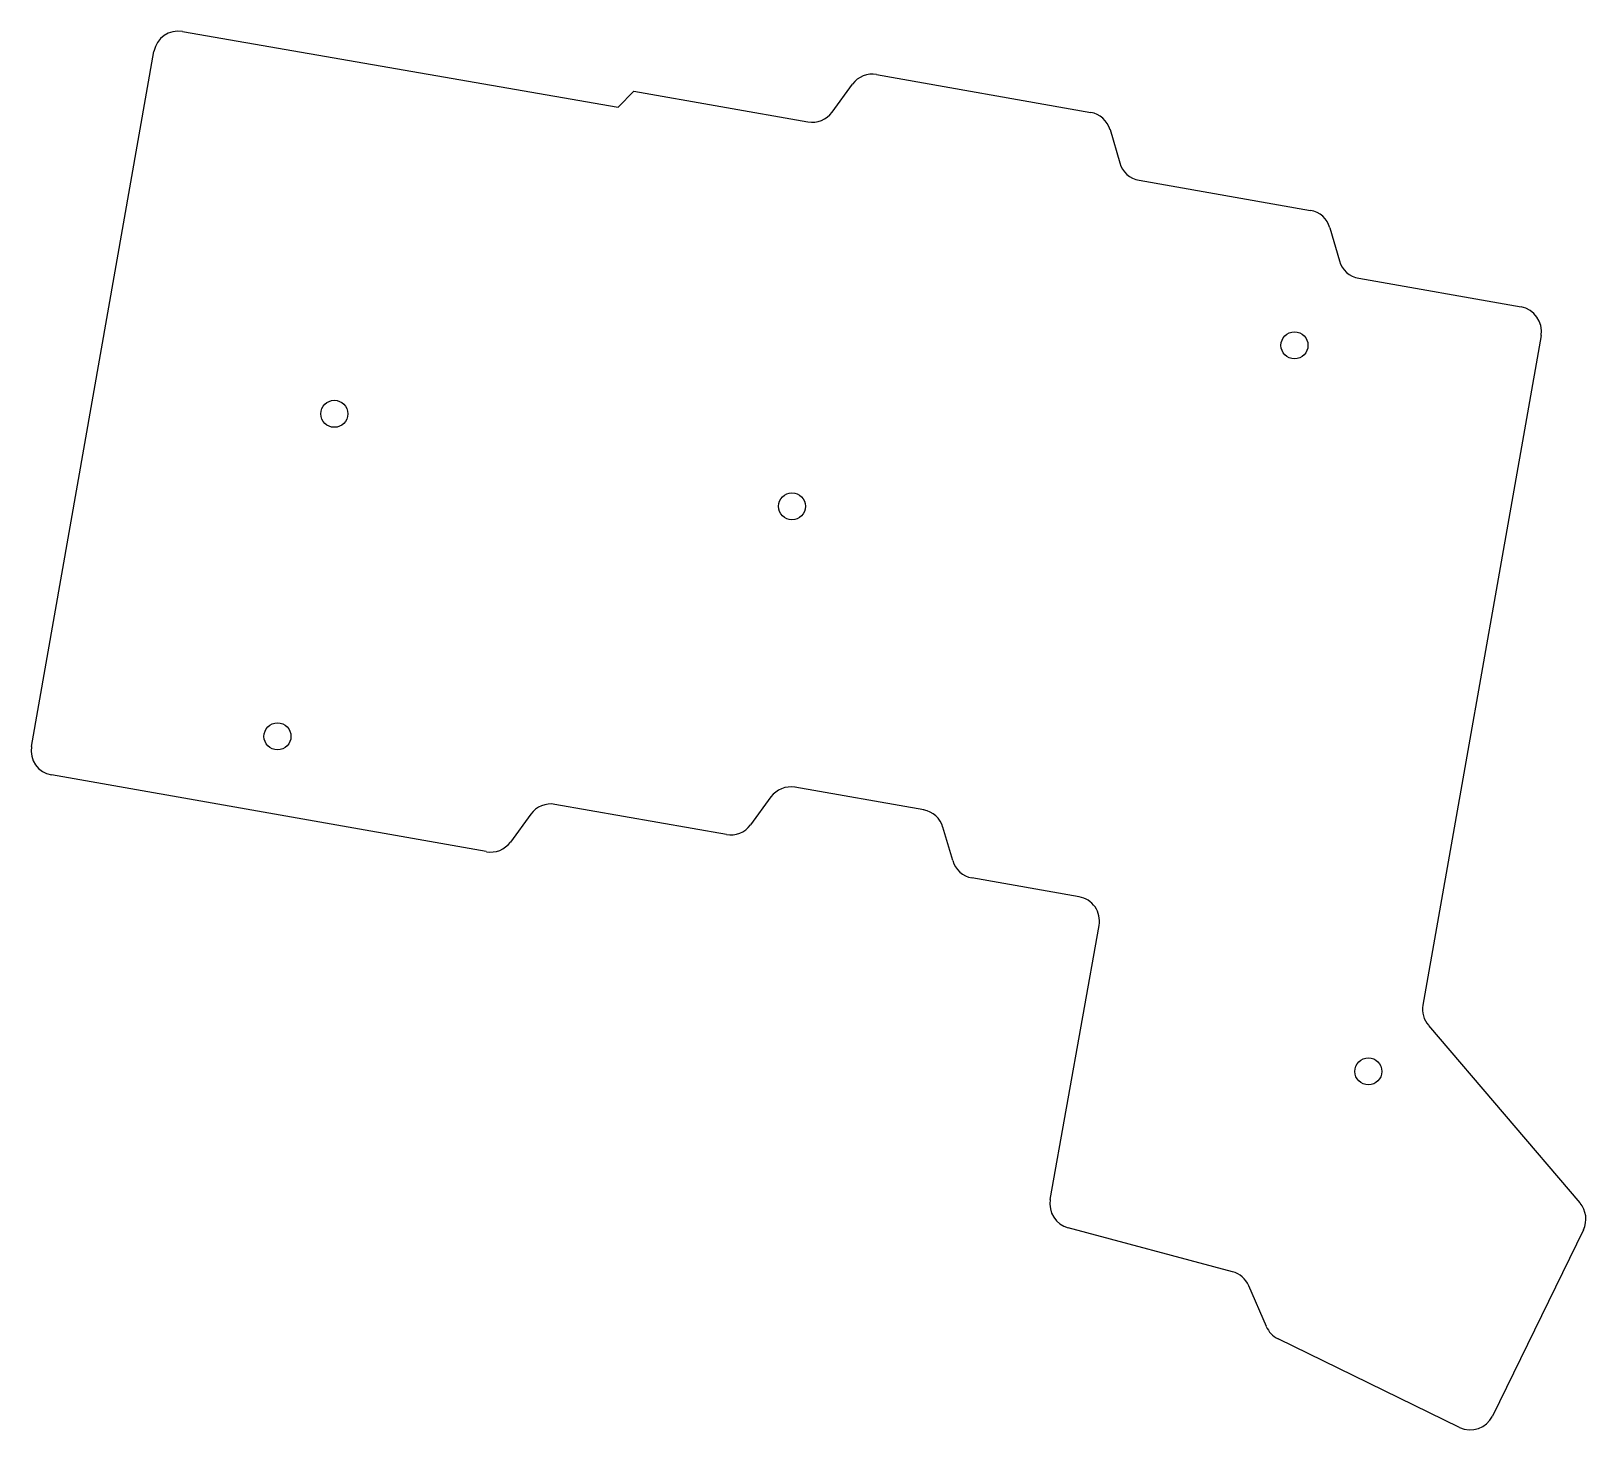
# Model space of a CAD drawing. Header units: millimetres. Extents: x 70 to 196, y -178 to -64.
import ezdxf

# ---------------------------------------------------------------- set-up
doc = ezdxf.new("R2010")
doc.units = ezdxf.units.MM

msp = doc.modelspace()

# ---------------------------------------------------------------- linework, layer by layer
at = {"linetype": 'CONTINUOUS'}
for p, q in [((82.06, -63.86), (117.53, -70.03)), ((69.77, -122.07), (79.74, -65.48)), ((134.93, -70.42), (136.59, -68.15)), ((138.56, -67.36), (155.99, -70.44)), ((117.53, -70.03), (118.79, -68.71)), ((118.79, -68.71), (132.97, -71.21)), ((157.56, -71.85), (158.35, -74.55)), ((159.92, -75.97), (173.87, -78.43)), ((175.45, -79.84), (176.23, -82.54)), ((177.81, -83.95), (191.02, -86.28)), ((192.64, -88.6), (183.03, -143.11)), ((106.79, -130.62), (71.39, -124.38)), ((129.95, -126.17), (128.29, -128.45)), ((142.39, -127.23), (131.91, -125.38)), ((110.41, -127.56), (108.75, -129.84)), ((126.33, -129.23), (112.38, -126.77)), ((144.75, -131.35), (143.96, -128.64)), ((155.05, -134.3), (146.32, -132.76)), ((152.69, -158.95), (156.67, -136.62)), ((183.47, -144.76), (195.81, -159.22)), ((167.53, -164.82), (154.14, -161.24)), ((196.09, -161.4), (188.69, -176.57)), ((170.28, -169.28), (168.85, -165.96)), ((186.01, -177.49), (171.24, -170.28))]:
    msp.add_line(p, q, dxfattribs=at)
for centre in [(172.57, -89.41), (94.42, -94.98), (131.67, -102.51), (89.79, -121.24), (178.59, -148.51)]:
    msp.add_circle(centre, 1.1, dxfattribs=at)
for centre, start, end in [((81.71, -65.83), 80.1293, 170), ((138.21, -69.33), 80, 143.8258), ((133.32, -69.24), 260, 323.8258), ((155.64, -72.41), 16.1742, 80), ((160.27, -74), 196.1742, 260), ((173.53, -80.39), 16.1742, 80), ((178.15, -81.98), 196.1742, 260), ((190.67, -88.25), 350, 80), ((71.74, -122.41), 170, 260), ((131.57, -127.35), 80, 143.8258), ((112.03, -128.74), 80, 143.8258), ((142.04, -129.2), 16.1742, 80), ((126.68, -127.26), 260, 323.8258), ((107.14, -128.66), 260, 323.8258), ((146.67, -130.79), 196.1742, 260), ((154.7, -136.27), 349.8964, 80), ((185, -143.46), 170, 220.4653), ((154.66, -159.3), 169.8964, 255), ((194.29, -160.52), 334, 40.4653), ((167.01, -166.75), 23.3414, 75), ((172.11, -168.48), 203.3414, 244), ((186.89, -175.69), 244, 334)]:
    msp.add_arc(centre, 2, start, end, dxfattribs=at)

doc.saveas('drawing.dxf')
